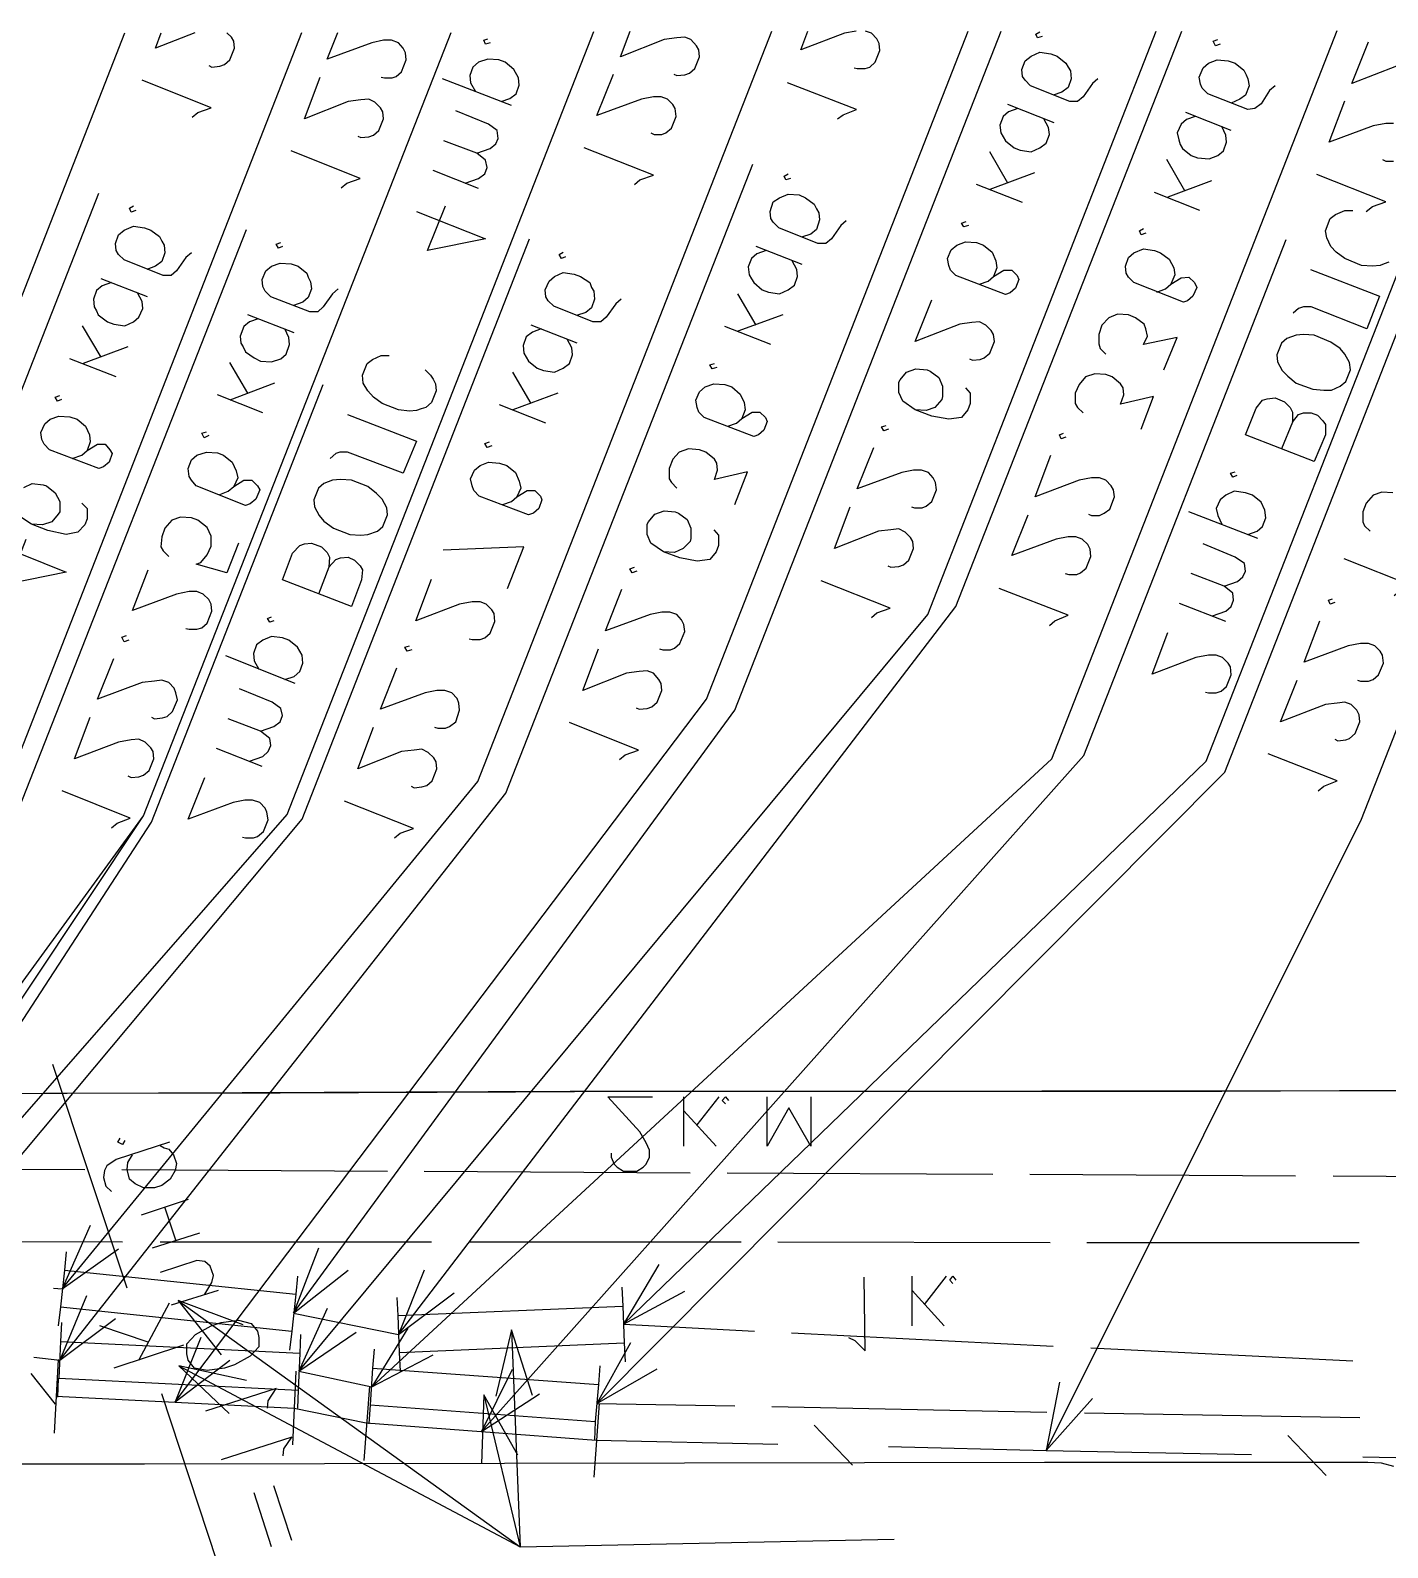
# Model space of a CAD drawing. Header units: metres. Extents: x 131 to 658, y 22 to 173.
# Drawn here: x 312.26 to 331.47, y 129.96 to 151.43 of the extents above; entities that cross this region are included whole.
import ezdxf

# ---------------------------------------------------------------- set-up
doc = ezdxf.new("R2010")
doc.units = ezdxf.units.M
for name, color, linetype in [('BOUNDARY', 7, 'Continuous'), ('ELECTR_CABLE', 7, 'Continuous'), ('ELECTR_CABLE_COMM', 7, 'Continuous'), ('GRASS', 7, 'Continuous'), ('SEWER', 7, 'Continuous'), ('SIDEWALK_PATH', 7, 'Continuous')]:
    doc.layers.add(name, color=color, linetype=linetype)

msp = doc.modelspace()

# ---------------------------------------------------------------- linework, layer by layer
at = {"layer": 'BOUNDARY'}
msp.add_lwpolyline([(300.8, 136.364), (304.14, 136.376), (305.805, 136.376), (308.901, 136.376), (308.901, 136.376), (309.134, 136.376), (310.798, 136.387), (314.127, 136.398), (315.792, 136.398), (319.121, 136.409), (320.796, 136.42), (324.125, 136.42), (325.79, 136.42), (329.119, 136.42), (330.783, 136.431), (334.112, 136.431)], dxfattribs=at)
at = {"layer": 'ELECTR_CABLE'}
for points in [[(306.326, 135.099), (306.137, 134.145), (309.089, 139.882), (313.596, 151.396)], [(308.412, 134.922), (308.179, 133.979), (311.786, 140.393), (316.1, 151.399)], [(309.311, 133.979), (309.012, 133.046), (309.012, 133.046), (313.861, 140.315), (313.861, 140.315), (318.211, 151.401)], [(309.544, 134.833), (309.2, 133.923), (309.2, 133.923), (313.861, 140.315), (313.861, 140.315), (318.211, 151.401)], [(310.654, 134.744), (310.232, 133.868), (315.892, 140.337), (320.234, 151.417)], [(313.106, 134.522), (312.707, 133.624), (318.588, 140.803), (322.751, 151.42)], [(314.585, 151.398), (314.027, 151.179), (314.11, 151.398)], [(314.782, 150.934), (314.826, 150.912), (314.937, 150.923), (315.004, 150.946), (315.081, 151.012), (315.148, 151.179), (315.137, 151.278), (315.104, 151.334), (315.04, 151.398)], [(316.335, 134.201), (315.98, 133.28), (322.228, 141.813), (325.996, 151.42)], [(316.457, 133.346), (316.058, 132.458), (324.958, 143.167), (328.192, 151.42)], [(317.223, 150.768), (317.268, 150.757), (317.379, 150.757), (317.434, 150.779), (317.512, 150.846), (317.578, 151.012), (317.567, 151.112), (317.534, 151.179), (317.467, 151.256), (317.367, 151.29), (317.256, 151.29), (317.09, 151.256), (316.457, 151.023), (316.607, 151.401)], [(317.6, 133.069), (317.09, 132.236), (326.711, 141.125), (330.753, 151.431)], [(317.833, 133.89), (317.467, 132.98), (325.357, 143.278), (328.552, 151.42)], [(321.362, 150.812), (321.407, 150.79), (321.518, 150.801), (321.584, 150.824), (321.662, 150.89), (321.728, 151.057), (321.717, 151.156), (321.684, 151.212), (321.606, 151.301), (321.518, 151.334), (321.407, 151.323), (321.229, 151.301), (320.608, 151.057), (320.745, 151.42)], [(321.151, 133.968), (320.652, 133.124), (328.897, 141.092), (332.952, 151.431)], [(323.944, 151.42), (323.781, 151.389), (323.16, 151.156), (323.259, 151.42)], [(323.914, 150.901), (323.959, 150.89), (324.07, 150.89), (324.136, 150.912), (324.214, 150.979), (324.281, 151.145), (324.27, 151.245), (324.236, 151.312), (324.159, 151.389), (324.077, 151.42)], [(326.578, 151.345), (326.511, 151.323), (326.511, 151.323), (326.489, 151.378), (326.489, 151.378), (326.544, 151.412)], [(318.766, 151.256), (318.699, 151.234), (318.699, 151.234), (318.677, 151.29), (318.677, 151.29), (318.732, 151.312)], [(329.097, 151.234), (329.03, 151.212), (329.03, 151.212), (328.997, 151.278), (328.997, 151.278), (329.063, 151.301)], [(331.593, 150.923), (330.961, 150.679), (330.961, 150.679), (331.194, 151.267)], [(318.921, 150.424), (319.043, 150.468), (319.043, 150.468), (319.132, 150.535), (319.132, 150.535), (319.176, 150.657), (319.176, 150.657), (319.165, 150.757), (319.165, 150.757), (319.099, 150.879), (319.099, 150.879), (318.976, 150.979), (318.976, 150.979), (318.888, 151.012), (318.888, 151.012), (318.732, 151.023), (318.732, 151.023), (318.599, 150.979), (318.599, 150.979), (318.521, 150.912), (318.521, 150.912), (318.477, 150.79), (318.477, 150.79), (318.488, 150.69), (318.488, 150.69), (318.555, 150.568)], [(327.366, 150.746), (327.288, 150.679), (327.288, 150.679), (327.155, 150.491), (327.155, 150.491), (327.077, 150.424), (327.077, 150.424), (326.966, 150.424), (326.966, 150.424), (326.411, 150.646), (326.411, 150.646), (326.334, 150.724), (326.334, 150.724), (326.3, 150.779), (326.3, 150.779), (326.289, 150.879), (326.289, 150.879), (326.334, 151.001), (326.334, 151.001), (326.422, 151.068), (326.422, 151.068), (326.544, 151.123), (326.544, 151.123), (326.7, 151.101), (326.7, 151.101), (326.789, 151.068), (326.789, 151.068), (326.911, 150.968), (326.911, 150.968), (326.944, 150.912), (326.944, 150.912), (326.977, 150.857), (326.977, 150.857), (326.988, 150.746), (326.988, 150.746), (326.944, 150.624), (326.944, 150.624), (326.855, 150.557), (326.855, 150.557), (326.733, 150.513)], [(329.873, 150.646), (329.796, 150.579), (329.796, 150.579), (329.674, 150.391), (329.674, 150.391), (329.585, 150.324), (329.585, 150.324), (329.485, 150.313), (329.485, 150.313), (328.919, 150.535), (328.919, 150.535), (328.841, 150.613), (328.841, 150.613), (328.819, 150.668), (328.819, 150.668), (328.797, 150.768), (328.797, 150.768), (328.853, 150.901), (328.853, 150.901), (328.93, 150.968), (328.93, 150.968), (329.052, 151.012), (329.052, 151.012), (329.208, 151.001), (329.208, 151.001), (329.308, 150.968), (329.308, 150.968), (329.43, 150.868), (329.43, 150.868), (329.463, 150.801), (329.463, 150.801), (329.485, 150.746), (329.485, 150.746), (329.507, 150.646), (329.507, 150.646), (329.452, 150.513), (329.452, 150.513), (329.374, 150.457), (329.374, 150.457), (329.252, 150.402)], [(314.549, 150.202), (314.627, 150.269), (314.627, 150.269), (314.815, 150.335), (314.815, 150.335), (313.839, 150.724)], [(316.89, 149.936), (316.935, 149.914), (316.935, 149.914), (317.046, 149.925), (317.046, 149.925), (317.112, 149.947), (317.112, 149.947), (317.19, 150.013), (317.19, 150.013), (317.256, 150.18), (317.256, 150.18), (317.245, 150.28), (317.245, 150.28), (317.212, 150.335), (317.212, 150.335), (317.134, 150.413), (317.134, 150.413), (317.046, 150.457), (317.046, 150.457), (316.935, 150.446), (316.935, 150.446), (316.757, 150.424), (316.757, 150.424), (316.136, 150.18), (316.136, 150.18), (316.358, 150.768)], [(319.065, 150.369), (318.089, 150.746)], [(321.04, 149.98), (321.085, 149.958), (321.085, 149.958), (321.196, 149.958), (321.196, 149.958), (321.251, 149.98), (321.251, 149.98), (321.329, 150.047), (321.329, 150.047), (321.396, 150.213), (321.396, 150.213), (321.384, 150.324), (321.384, 150.324), (321.351, 150.38), (321.351, 150.38), (321.273, 150.457), (321.273, 150.457), (321.185, 150.491), (321.185, 150.491), (321.074, 150.491), (321.074, 150.491), (320.907, 150.457), (320.907, 150.457), (320.275, 150.224), (320.275, 150.224), (320.508, 150.812)], [(323.681, 150.18), (323.759, 150.235), (323.759, 150.235), (323.948, 150.313), (323.948, 150.313), (322.971, 150.69)], [(318.577, 149.692), (318.766, 149.758), (318.766, 149.758), (318.843, 149.825), (318.843, 149.825), (318.877, 149.902), (318.877, 149.902), (318.865, 150.013), (318.865, 150.013), (318.743, 150.102), (318.743, 150.102), (318.277, 150.291)], [(326.234, 150.324), (326.101, 150.28), (326.101, 150.28), (326.023, 150.213), (326.023, 150.213), (325.979, 150.091), (325.979, 150.091), (325.99, 149.98), (325.99, 149.98), (326.023, 149.925), (326.023, 149.925), (326.056, 149.869), (326.056, 149.869), (326.178, 149.769), (326.178, 149.769), (326.267, 149.736), (326.267, 149.736), (326.422, 149.714), (326.422, 149.714), (326.544, 149.769), (326.544, 149.769), (326.633, 149.836), (326.633, 149.836), (326.678, 149.958), (326.678, 149.958), (326.666, 150.058), (326.666, 150.058), (326.6, 150.18)], [(326.744, 150.124), (326.089, 150.38)], [(331.549, 150.113), (331.438, 150.113), (331.438, 150.113), (331.261, 150.08), (331.261, 150.08), (330.639, 149.847), (330.639, 149.847), (330.861, 150.435)], [(328.742, 150.213), (328.62, 150.169), (328.62, 150.169), (328.542, 150.102), (328.542, 150.102), (328.486, 149.98), (328.486, 149.98), (328.509, 149.88), (328.509, 149.88), (328.531, 149.814), (328.531, 149.814), (328.564, 149.758), (328.564, 149.758), (328.686, 149.658), (328.686, 149.658), (328.775, 149.625), (328.775, 149.625), (328.941, 149.614), (328.941, 149.614), (329.063, 149.658), (329.063, 149.658), (329.141, 149.725), (329.141, 149.725), (329.185, 149.847), (329.185, 149.847), (329.174, 149.947), (329.174, 149.947), (329.119, 150.069)], [(329.252, 150.013), (328.608, 150.269)], [(318.411, 149.27), (318.599, 149.337), (318.599, 149.337), (318.688, 149.403), (318.688, 149.403), (318.721, 149.492), (318.721, 149.492), (318.699, 149.592), (318.699, 149.592), (318.577, 149.692), (318.577, 149.692), (318.111, 149.869)], [(316.657, 149.203), (316.735, 149.27), (316.735, 149.27), (316.924, 149.337), (316.924, 149.337), (315.947, 149.725)], [(320.807, 149.248), (320.885, 149.314), (320.885, 149.314), (321.074, 149.381), (321.074, 149.381), (320.097, 149.769)], [(326.089, 149.27), (325.834, 149.714)], [(313.051, 133.524), (312.673, 132.614), (312.673, 132.614), (318.988, 140.637), (318.988, 140.637), (322.483, 149.536)], [(318.599, 149.192), (317.956, 149.448)], [(328.597, 149.159), (328.342, 149.603)], [(331.394, 149.603), (331.438, 149.581), (331.438, 149.581), (331.549, 149.581)], [(323.016, 149.337), (322.949, 149.314), (322.949, 149.314), (322.927, 149.37), (322.927, 149.37), (322.982, 149.403)], [(326.3, 148.993), (325.646, 149.248)], [(326.467, 149.414), (325.834, 149.181)], [(328.975, 149.303), (328.353, 149.07)], [(331.161, 148.87), (331.249, 148.937), (331.249, 148.937), (331.438, 149.004), (331.438, 149.004), (330.462, 149.392)], [(306.215, 134.223), (306.004, 133.257), (306.004, 133.257), (310.01, 140.925), (310.01, 140.925), (313.228, 149.126)], [(323.804, 148.737), (323.726, 148.671), (323.726, 148.671), (323.593, 148.482), (323.593, 148.482), (323.515, 148.416), (323.515, 148.416), (323.404, 148.416), (323.404, 148.416), (322.849, 148.637), (322.849, 148.637), (322.772, 148.715), (322.772, 148.715), (322.738, 148.771), (322.738, 148.771), (322.727, 148.87), (322.727, 148.87), (322.772, 149.004), (322.772, 149.004), (322.86, 149.059), (322.86, 149.059), (322.982, 149.115), (322.982, 149.115), (323.138, 149.104), (323.138, 149.104), (323.227, 149.059), (323.227, 149.059), (323.349, 148.97), (323.349, 148.97), (323.382, 148.904), (323.382, 148.904), (323.415, 148.848), (323.415, 148.848), (323.426, 148.748), (323.426, 148.748), (323.382, 148.615), (323.382, 148.615), (323.304, 148.549), (323.304, 148.549), (323.171, 148.504)], [(328.808, 148.882), (328.165, 149.137)], [(313.75, 148.882), (313.683, 148.859), (313.683, 148.859), (313.661, 148.915), (313.661, 148.915), (313.717, 148.948)], [(317.723, 148.87), (318.699, 148.482), (318.699, 148.482), (317.878, 148.316), (317.878, 148.316), (318.133, 148.948)], [(308.201, 134.123), (307.957, 133.18), (307.957, 133.18), (312.096, 140.415), (312.096, 140.415), (315.315, 148.615)], [(314.538, 148.282), (314.46, 148.216), (314.46, 148.216), (314.327, 148.027), (314.327, 148.027), (314.249, 147.961), (314.249, 147.961), (314.138, 147.961), (314.138, 147.961), (313.583, 148.182), (313.583, 148.182), (313.506, 148.26), (313.506, 148.26), (313.472, 148.316), (313.472, 148.316), (313.461, 148.416), (313.461, 148.416), (313.506, 148.538), (313.506, 148.538), (313.583, 148.604), (313.583, 148.604), (313.717, 148.66), (313.717, 148.66), (313.872, 148.637), (313.872, 148.637), (313.961, 148.604), (313.961, 148.604), (314.083, 148.515), (314.083, 148.515), (314.116, 148.449), (314.116, 148.449), (314.149, 148.393), (314.149, 148.393), (314.16, 148.282), (314.16, 148.282), (314.116, 148.16), (314.116, 148.16), (314.027, 148.094), (314.027, 148.094), (313.905, 148.049)], [(320.752, 132.858), (320.275, 132.003), (320.275, 132.003), (329.163, 140.936), (329.163, 140.936), (332.226, 148.76)], [(325.535, 148.671), (325.468, 148.649), (325.468, 148.649), (325.435, 148.704), (325.435, 148.704), (325.501, 148.726)], [(328.043, 148.56), (327.976, 148.538), (327.976, 148.538), (327.954, 148.593), (327.954, 148.593), (328.009, 148.626)], [(310.365, 133.834), (309.966, 132.936), (309.966, 132.936), (316.102, 140.27), (316.102, 140.27), (319.32, 148.482)], [(315.825, 148.371), (315.769, 148.349), (315.769, 148.349), (315.736, 148.404), (315.736, 148.404), (315.803, 148.427)], [(323.182, 148.116), (322.527, 148.371)], [(325.69, 147.838), (325.812, 147.883), (325.812, 147.883), (325.89, 147.949), (325.89, 147.949), (326.034, 148.038), (326.034, 148.038), (326.145, 148.038), (326.145, 148.038), (326.223, 147.961), (326.223, 147.961), (326.245, 147.905), (326.245, 147.905), (326.2, 147.783), (326.2, 147.783), (326.123, 147.716), (326.123, 147.716), (326.056, 147.694), (326.056, 147.694), (325.357, 147.961), (325.357, 147.961), (325.279, 148.038), (325.279, 148.038), (325.257, 148.105), (325.257, 148.105), (325.235, 148.205), (325.235, 148.205), (325.291, 148.327), (325.291, 148.327), (325.368, 148.393), (325.368, 148.393), (325.49, 148.438), (325.49, 148.438), (325.646, 148.427), (325.646, 148.427), (325.745, 148.393), (325.745, 148.393), (325.868, 148.293), (325.868, 148.293), (325.923, 148.171), (325.923, 148.171), (325.934, 148.072), (325.934, 148.072), (325.89, 147.949)], [(319.831, 148.227), (319.775, 148.205), (319.775, 148.205), (319.742, 148.26), (319.742, 148.26), (319.798, 148.293)], [(322.672, 148.316), (322.539, 148.271), (322.539, 148.271), (322.461, 148.205), (322.461, 148.205), (322.416, 148.083), (322.416, 148.083), (322.428, 147.972), (322.428, 147.972), (322.461, 147.916), (322.461, 147.916), (322.494, 147.861), (322.494, 147.861), (322.616, 147.761), (322.616, 147.761), (322.705, 147.728), (322.705, 147.728), (322.86, 147.705), (322.86, 147.705), (322.982, 147.761), (322.982, 147.761), (323.071, 147.827), (323.071, 147.827), (323.116, 147.949), (323.116, 147.949), (323.104, 148.049), (323.104, 148.049), (323.038, 148.171)], [(328.198, 147.728), (328.32, 147.772), (328.32, 147.772), (328.398, 147.838), (328.398, 147.838), (328.542, 147.927), (328.542, 147.927), (328.653, 147.938), (328.653, 147.938), (328.731, 147.861), (328.731, 147.861), (328.764, 147.794), (328.764, 147.794), (328.708, 147.672), (328.708, 147.672), (328.631, 147.605), (328.631, 147.605), (328.575, 147.583), (328.575, 147.583), (327.876, 147.861), (327.876, 147.861), (327.798, 147.938), (327.798, 147.938), (327.765, 147.994), (327.765, 147.994), (327.754, 148.094), (327.754, 148.094), (327.798, 148.216), (327.798, 148.216), (327.876, 148.282), (327.876, 148.282), (328.009, 148.338), (328.009, 148.338), (328.165, 148.316), (328.165, 148.316), (328.253, 148.282), (328.253, 148.282), (328.375, 148.194), (328.375, 148.194), (328.442, 148.072), (328.442, 148.072), (328.453, 147.972), (328.453, 147.972), (328.398, 147.838)], [(316.613, 147.772), (316.535, 147.705), (316.535, 147.705), (316.402, 147.517), (316.402, 147.517), (316.324, 147.45), (316.324, 147.45), (316.213, 147.45), (316.213, 147.45), (315.659, 147.661), (315.659, 147.661), (315.581, 147.739), (315.581, 147.739), (315.548, 147.805), (315.548, 147.805), (315.536, 147.905), (315.536, 147.905), (315.592, 148.027), (315.592, 148.027), (315.67, 148.094), (315.67, 148.094), (315.792, 148.138), (315.792, 148.138), (315.947, 148.127), (315.947, 148.127), (316.047, 148.094), (316.047, 148.094), (316.169, 147.994), (316.169, 147.994), (316.191, 147.938), (316.191, 147.938), (316.224, 147.872), (316.224, 147.872), (316.236, 147.772), (316.236, 147.772), (316.191, 147.65), (316.191, 147.65), (316.113, 147.583), (316.113, 147.583), (315.98, 147.539)], [(320.619, 147.628), (320.541, 147.561), (320.541, 147.561), (320.408, 147.372), (320.408, 147.372), (320.33, 147.306), (320.33, 147.306), (320.219, 147.306), (320.219, 147.306), (319.664, 147.528), (319.664, 147.528), (319.587, 147.605), (319.587, 147.605), (319.553, 147.661), (319.553, 147.661), (319.542, 147.761), (319.542, 147.761), (319.598, 147.883), (319.598, 147.883), (319.676, 147.949), (319.676, 147.949), (319.798, 148.005), (319.798, 148.005), (319.953, 147.983), (319.953, 147.983), (320.042, 147.949), (320.042, 147.949), (320.175, 147.861), (320.175, 147.861), (320.197, 147.794), (320.197, 147.794), (320.23, 147.739), (320.23, 147.739), (320.241, 147.628), (320.241, 147.628), (320.197, 147.506), (320.197, 147.506), (320.119, 147.439), (320.119, 147.439), (319.986, 147.395)], [(313.406, 147.861), (313.273, 147.816), (313.273, 147.816), (313.195, 147.75), (313.195, 147.75), (313.151, 147.628), (313.151, 147.628), (313.162, 147.517), (313.162, 147.517), (313.195, 147.461), (313.195, 147.461), (313.217, 147.406), (313.217, 147.406), (313.35, 147.306), (313.35, 147.306), (313.439, 147.273), (313.439, 147.273), (313.595, 147.25), (313.595, 147.25), (313.717, 147.306), (313.717, 147.306), (313.794, 147.372), (313.794, 147.372), (313.85, 147.494), (313.85, 147.494), (313.839, 147.594), (313.839, 147.594), (313.772, 147.716)], [(313.916, 147.661), (313.262, 147.916)], [(322.527, 147.261), (322.272, 147.705)], [(325.546, 146.784), (325.59, 146.762), (325.59, 146.762), (325.701, 146.773), (325.701, 146.773), (325.757, 146.795), (325.757, 146.795), (325.834, 146.862), (325.834, 146.862), (325.901, 147.028), (325.901, 147.028), (325.89, 147.128), (325.89, 147.128), (325.856, 147.184), (325.856, 147.184), (325.779, 147.261), (325.779, 147.261), (325.69, 147.306), (325.69, 147.306), (325.579, 147.295), (325.579, 147.295), (325.413, 147.273), (325.413, 147.273), (324.78, 147.028), (324.78, 147.028), (325.013, 147.617)], [(315.481, 147.35), (315.359, 147.306), (315.359, 147.306), (315.281, 147.239), (315.281, 147.239), (315.226, 147.106), (315.226, 147.106), (315.237, 147.006), (315.237, 147.006), (315.27, 146.951), (315.27, 146.951), (315.303, 146.884), (315.303, 146.884), (315.425, 146.795), (315.425, 146.795), (315.514, 146.751), (315.514, 146.751), (315.67, 146.74), (315.67, 146.74), (315.803, 146.784), (315.803, 146.784), (315.88, 146.851), (315.88, 146.851), (315.925, 146.984), (315.925, 146.984), (315.914, 147.084), (315.914, 147.084), (315.858, 147.206)], [(315.991, 147.15), (315.337, 147.406)], [(322.905, 147.406), (322.272, 147.173)], [(328.298, 146.629), (328.486, 147.084), (328.486, 147.084), (328.009, 146.984), (328.009, 146.984), (328.065, 147.106), (328.065, 147.106), (328.043, 147.206), (328.043, 147.206), (328.02, 147.273), (328.02, 147.273), (327.898, 147.361), (327.898, 147.361), (327.798, 147.406), (327.798, 147.406), (327.643, 147.417), (327.643, 147.417), (327.521, 147.361), (327.521, 147.361), (327.421, 147.261), (327.421, 147.261), (327.377, 147.128), (327.377, 147.128), (327.377, 146.995), (327.377, 146.995), (327.399, 146.929), (327.399, 146.929), (327.477, 146.851)], [(313.262, 146.806), (312.995, 147.25)], [(319.487, 147.206), (319.365, 147.162), (319.365, 147.162), (319.276, 147.095), (319.276, 147.095), (319.232, 146.973), (319.232, 146.973), (319.243, 146.862), (319.243, 146.862), (319.276, 146.806), (319.276, 146.806), (319.309, 146.751), (319.309, 146.751), (319.431, 146.651), (319.431, 146.651), (319.52, 146.618), (319.52, 146.618), (319.676, 146.596), (319.676, 146.596), (319.798, 146.651), (319.798, 146.651), (319.886, 146.718), (319.886, 146.718), (319.931, 146.84), (319.931, 146.84), (319.92, 146.94), (319.92, 146.94), (319.853, 147.062)], [(319.997, 147.006), (319.343, 147.261)], [(322.738, 146.984), (322.084, 147.239)], [(313.639, 146.951), (313.006, 146.718)], [(313.472, 146.529), (312.818, 146.784)], [(315.337, 146.296), (315.081, 146.729)], [(321.973, 146.662), (321.906, 146.64), (321.906, 146.64), (321.873, 146.696), (321.873, 146.696), (321.939, 146.718)], [(325.49, 146.374), (325.557, 146.296), (325.557, 146.296), (325.557, 146.152), (325.557, 146.152), (325.524, 146.063), (325.524, 146.063), (325.435, 145.952), (325.435, 145.952), (325.257, 145.93), (325.257, 145.93), (325.013, 145.974), (325.013, 145.974), (324.78, 146.063), (324.78, 146.063), (324.603, 146.185), (324.603, 146.185), (324.547, 146.307), (324.547, 146.307), (324.547, 146.451), (324.547, 146.451), (324.569, 146.485), (324.569, 146.485), (324.658, 146.596), (324.658, 146.596), (324.791, 146.64), (324.791, 146.64), (324.947, 146.629), (324.947, 146.629), (324.991, 146.607), (324.991, 146.607), (325.113, 146.518), (325.113, 146.518), (325.168, 146.396), (325.168, 146.396), (325.168, 146.252), (325.168, 146.252), (325.157, 146.207), (325.157, 146.207), (325.057, 146.096), (325.057, 146.096), (324.935, 146.052), (324.935, 146.052), (324.78, 146.063)], [(315.714, 146.44), (315.081, 146.196)], [(319.343, 146.152), (319.087, 146.596)], [(322.128, 145.83), (322.25, 145.874), (322.25, 145.874), (322.328, 145.941), (322.328, 145.941), (322.472, 146.03), (322.472, 146.03), (322.583, 146.03), (322.583, 146.03), (322.661, 145.952), (322.661, 145.952), (322.683, 145.897), (322.683, 145.897), (322.638, 145.774), (322.638, 145.774), (322.561, 145.708), (322.561, 145.708), (322.494, 145.686), (322.494, 145.686), (321.795, 145.952), (321.795, 145.952), (321.717, 146.03), (321.717, 146.03), (321.695, 146.096), (321.695, 146.096), (321.673, 146.196), (321.673, 146.196), (321.728, 146.318), (321.728, 146.318), (321.806, 146.385), (321.806, 146.385), (321.928, 146.429), (321.928, 146.429), (322.084, 146.418), (322.084, 146.418), (322.183, 146.385), (322.183, 146.385), (322.305, 146.285), (322.305, 146.285), (322.361, 146.163), (322.361, 146.163), (322.372, 146.063), (322.372, 146.063), (322.328, 145.941)], [(327.976, 145.786), (328.153, 146.252), (328.153, 146.252), (327.687, 146.141), (327.687, 146.141), (327.732, 146.274), (327.732, 146.274), (327.721, 146.374), (327.721, 146.374), (327.687, 146.429), (327.687, 146.429), (327.565, 146.529), (327.565, 146.529), (327.477, 146.562), (327.477, 146.562), (327.321, 146.573), (327.321, 146.573), (327.188, 146.529), (327.188, 146.529), (327.099, 146.418), (327.099, 146.418), (327.044, 146.296), (327.044, 146.296), (327.044, 146.152), (327.044, 146.152), (327.077, 146.096), (327.077, 146.096), (327.155, 146.019)], [(312.696, 146.207), (312.64, 146.185), (312.64, 146.185), (312.607, 146.241), (312.607, 146.241), (312.673, 146.263)], [(315.548, 146.019), (314.904, 146.274)], [(319.72, 146.296), (319.087, 146.063)], [(319.553, 145.874), (318.899, 146.13)], [(312.851, 145.375), (312.984, 145.419), (312.984, 145.419), (313.062, 145.486), (313.062, 145.486), (313.206, 145.575), (313.206, 145.575), (313.317, 145.575), (313.317, 145.575), (313.384, 145.497), (313.384, 145.497), (313.417, 145.442), (313.417, 145.442), (313.373, 145.32), (313.373, 145.32), (313.295, 145.253), (313.295, 145.253), (313.228, 145.231), (313.228, 145.231), (312.529, 145.497), (312.529, 145.497), (312.452, 145.575), (312.452, 145.575), (312.418, 145.641), (312.418, 145.641), (312.407, 145.741), (312.407, 145.741), (312.463, 145.863), (312.463, 145.863), (312.54, 145.93), (312.54, 145.93), (312.662, 145.974), (312.662, 145.974), (312.818, 145.963), (312.818, 145.963), (312.918, 145.93), (312.918, 145.93), (313.04, 145.83), (313.04, 145.83), (313.095, 145.708), (313.095, 145.708), (313.106, 145.608), (313.106, 145.608), (313.062, 145.486)], [(324.403, 145.786), (324.336, 145.763), (324.336, 145.763), (324.303, 145.819), (324.303, 145.819), (324.369, 145.841)], [(314.782, 145.697), (314.715, 145.664), (314.715, 145.664), (314.682, 145.73), (314.682, 145.73), (314.749, 145.752)], [(318.788, 145.553), (318.721, 145.53), (318.721, 145.53), (318.688, 145.586), (318.688, 145.586), (318.755, 145.608)], [(326.911, 145.675), (326.844, 145.652), (326.844, 145.652), (326.822, 145.708), (326.822, 145.708), (326.877, 145.73)], [(314.937, 144.865), (315.059, 144.909), (315.059, 144.909), (315.137, 144.976), (315.137, 144.976), (315.281, 145.064), (315.281, 145.064), (315.392, 145.064), (315.392, 145.064), (315.47, 144.987), (315.47, 144.987), (315.503, 144.931), (315.503, 144.931), (315.448, 144.798), (315.448, 144.798), (315.37, 144.731), (315.37, 144.731), (315.303, 144.709), (315.303, 144.709), (314.604, 144.987), (314.604, 144.987), (314.538, 145.064), (314.538, 145.064), (314.504, 145.12), (314.504, 145.12), (314.493, 145.231), (314.493, 145.231), (314.538, 145.353), (314.538, 145.353), (314.615, 145.419), (314.615, 145.419), (314.749, 145.464), (314.749, 145.464), (314.904, 145.453), (314.904, 145.453), (314.993, 145.419), (314.993, 145.419), (315.115, 145.32), (315.115, 145.32), (315.17, 145.197), (315.17, 145.197), (315.192, 145.098), (315.192, 145.098), (315.137, 144.976)], [(322.228, 144.72), (322.405, 145.186), (322.405, 145.186), (321.939, 145.075), (321.939, 145.075), (321.984, 145.209), (321.984, 145.209), (321.973, 145.308), (321.973, 145.308), (321.939, 145.364), (321.939, 145.364), (321.817, 145.464), (321.817, 145.464), (321.728, 145.497), (321.728, 145.497), (321.573, 145.508), (321.573, 145.508), (321.44, 145.464), (321.44, 145.464), (321.351, 145.364), (321.351, 145.364), (321.296, 145.231), (321.296, 145.231), (321.296, 145.086), (321.296, 145.086), (321.329, 145.031), (321.329, 145.031), (321.407, 144.953)], [(324.725, 144.687), (324.769, 144.676), (324.769, 144.676), (324.88, 144.676), (324.88, 144.676), (324.935, 144.698), (324.935, 144.698), (325.013, 144.765), (325.013, 144.765), (325.08, 144.931), (325.08, 144.931), (325.069, 145.031), (325.069, 145.031), (325.035, 145.098), (325.035, 145.098), (324.969, 145.175), (324.969, 145.175), (324.869, 145.209), (324.869, 145.209), (324.758, 145.209), (324.758, 145.209), (324.591, 145.175), (324.591, 145.175), (323.959, 144.942), (323.959, 144.942), (324.192, 145.53)], [(327.232, 144.587), (327.277, 144.565), (327.277, 144.565), (327.388, 144.565), (327.388, 144.565), (327.454, 144.598), (327.454, 144.598), (327.532, 144.654), (327.532, 144.654), (327.599, 144.831), (327.599, 144.831), (327.588, 144.931), (327.588, 144.931), (327.554, 144.987), (327.554, 144.987), (327.477, 145.064), (327.477, 145.064), (327.388, 145.098), (327.388, 145.098), (327.277, 145.098), (327.277, 145.098), (327.099, 145.064), (327.099, 145.064), (326.478, 144.831), (326.478, 144.831), (326.7, 145.419)], [(318.943, 144.72), (319.065, 144.765), (319.065, 144.765), (319.143, 144.831), (319.143, 144.831), (319.287, 144.92), (319.287, 144.92), (319.398, 144.92), (319.398, 144.92), (319.476, 144.842), (319.476, 144.842), (319.498, 144.787), (319.498, 144.787), (319.454, 144.665), (319.454, 144.665), (319.376, 144.598), (319.376, 144.598), (319.309, 144.576), (319.309, 144.576), (318.61, 144.842), (318.61, 144.842), (318.533, 144.92), (318.533, 144.92), (318.51, 144.987), (318.51, 144.987), (318.488, 145.086), (318.488, 145.086), (318.544, 145.209), (318.544, 145.209), (318.621, 145.275), (318.621, 145.275), (318.743, 145.32), (318.743, 145.32), (318.899, 145.308), (318.899, 145.308), (318.999, 145.275), (318.999, 145.275), (319.121, 145.175), (319.121, 145.175), (319.176, 145.053), (319.176, 145.053), (319.198, 144.953), (319.198, 144.953), (319.143, 144.831)], [(312.163, 144.964), (312.285, 145.02), (312.285, 145.02), (312.44, 144.998), (312.44, 144.998), (312.485, 144.987), (312.485, 144.987), (312.607, 144.887), (312.607, 144.887), (312.673, 144.765), (312.673, 144.765), (312.673, 144.62), (312.673, 144.62), (312.651, 144.587), (312.651, 144.587), (312.563, 144.476), (312.563, 144.476), (312.429, 144.432), (312.429, 144.432), (312.274, 144.443)], [(312.984, 144.742), (313.062, 144.665), (313.062, 144.665), (313.062, 144.521), (313.062, 144.521), (313.029, 144.432), (313.029, 144.432), (312.929, 144.332), (312.929, 144.332), (312.762, 144.299), (312.762, 144.299), (312.507, 144.354), (312.507, 144.354), (312.274, 144.443), (312.274, 144.443), (312.108, 144.554)], [(331.538, 144.887), (331.383, 144.898), (331.383, 144.898), (331.261, 144.853), (331.261, 144.853), (331.161, 144.742), (331.161, 144.742), (331.116, 144.62), (331.116, 144.62), (331.116, 144.476), (331.116, 144.476), (331.139, 144.421), (331.139, 144.421), (331.216, 144.343)], [(315.204, 144.177), (315.037, 143.755), (315.037, 143.755), (314.604, 143.877), (314.604, 143.877), (314.671, 143.899), (314.671, 143.899), (314.76, 144.01), (314.76, 144.01), (314.815, 144.132), (314.815, 144.132), (314.815, 144.276), (314.815, 144.276), (314.76, 144.398), (314.76, 144.398), (314.627, 144.498), (314.627, 144.498), (314.538, 144.532), (314.538, 144.532), (314.382, 144.543), (314.382, 144.543), (314.26, 144.498), (314.26, 144.498), (314.16, 144.387), (314.16, 144.387), (314.116, 144.265), (314.116, 144.265), (314.105, 144.121), (314.105, 144.121), (314.138, 144.066), (314.138, 144.066), (314.216, 143.988)], [(321.928, 144.365), (321.995, 144.288), (321.995, 144.288), (321.995, 144.143), (321.995, 144.143), (321.961, 144.054), (321.961, 144.054), (321.873, 143.944), (321.873, 143.944), (321.695, 143.921), (321.695, 143.921), (321.451, 143.966), (321.451, 143.966), (321.218, 144.054), (321.218, 144.054), (321.04, 144.177), (321.04, 144.177), (320.985, 144.299), (320.985, 144.299), (320.985, 144.443), (320.985, 144.443), (321.007, 144.476), (321.007, 144.476), (321.096, 144.587), (321.096, 144.587), (321.229, 144.632), (321.229, 144.632), (321.384, 144.62), (321.384, 144.62), (321.429, 144.598), (321.429, 144.598), (321.551, 144.509), (321.551, 144.509), (321.606, 144.387), (321.606, 144.387), (321.606, 144.243), (321.606, 144.243), (321.595, 144.199), (321.595, 144.199), (321.495, 144.099), (321.495, 144.099), (321.373, 144.043), (321.373, 144.043), (321.218, 144.054)], [(324.392, 143.855), (324.436, 143.833), (324.436, 143.833), (324.547, 143.844), (324.547, 143.844), (324.614, 143.866), (324.614, 143.866), (324.691, 143.932), (324.691, 143.932), (324.758, 144.099), (324.758, 144.099), (324.747, 144.199), (324.747, 144.199), (324.713, 144.254), (324.713, 144.254), (324.636, 144.332), (324.636, 144.332), (324.547, 144.376), (324.547, 144.376), (324.436, 144.365), (324.436, 144.365), (324.259, 144.343), (324.259, 144.343), (323.637, 144.099), (323.637, 144.099), (323.859, 144.687)], [(326.9, 143.744), (326.955, 143.733), (326.955, 143.733), (327.066, 143.733), (327.066, 143.733), (327.121, 143.755), (327.121, 143.755), (327.199, 143.821), (327.199, 143.821), (327.266, 143.988), (327.266, 143.988), (327.255, 144.088), (327.255, 144.088), (327.221, 144.154), (327.221, 144.154), (327.144, 144.232), (327.144, 144.232), (327.055, 144.265), (327.055, 144.265), (326.944, 144.265), (326.944, 144.265), (326.777, 144.232), (326.777, 144.232), (326.145, 143.999), (326.145, 143.999), (326.378, 144.576)], [(311.786, 144.154), (312.762, 143.766), (312.762, 143.766), (311.952, 143.6), (311.952, 143.6), (312.196, 144.232)], [(319.01, 143.533), (319.243, 144.121), (319.243, 144.121), (318.1, 144.077)], [(331.56, 143.433), (331.638, 143.5), (331.638, 143.5), (331.826, 143.566), (331.826, 143.566), (330.85, 143.955)], [(314.46, 142.967), (314.504, 142.956), (314.504, 142.956), (314.615, 142.956), (314.615, 142.956), (314.682, 142.978), (314.682, 142.978), (314.76, 143.045), (314.76, 143.045), (314.826, 143.211), (314.826, 143.211), (314.815, 143.311), (314.815, 143.311), (314.782, 143.378), (314.782, 143.378), (314.704, 143.455), (314.704, 143.455), (314.615, 143.489), (314.615, 143.489), (314.504, 143.489), (314.504, 143.489), (314.327, 143.455), (314.327, 143.455), (313.705, 143.222), (313.705, 143.222), (313.927, 143.799)], [(318.466, 142.823), (318.51, 142.812), (318.51, 142.812), (318.621, 142.812), (318.621, 142.812), (318.688, 142.834), (318.688, 142.834), (318.766, 142.9), (318.766, 142.9), (318.832, 143.067), (318.832, 143.067), (318.821, 143.178), (318.821, 143.178), (318.788, 143.233), (318.788, 143.233), (318.71, 143.311), (318.71, 143.311), (318.621, 143.344), (318.621, 143.344), (318.51, 143.344), (318.51, 143.344), (318.333, 143.311), (318.333, 143.311), (317.711, 143.078), (317.711, 143.078), (317.933, 143.666)], [(320.841, 143.777), (320.774, 143.755), (320.774, 143.755), (320.741, 143.81), (320.741, 143.81), (320.807, 143.833)], [(324.159, 143.122), (324.236, 143.189), (324.236, 143.189), (324.425, 143.256), (324.425, 143.256), (323.448, 143.644)], [(321.163, 142.678), (321.207, 142.667), (321.207, 142.667), (321.318, 142.667), (321.318, 142.667), (321.373, 142.69), (321.373, 142.69), (321.451, 142.756), (321.451, 142.756), (321.518, 142.923), (321.518, 142.923), (321.507, 143.022), (321.507, 143.022), (321.473, 143.089), (321.473, 143.089), (321.407, 143.167), (321.407, 143.167), (321.307, 143.2), (321.307, 143.2), (321.196, 143.2), (321.196, 143.2), (321.029, 143.167), (321.029, 143.167), (320.397, 142.934), (320.397, 142.934), (320.63, 143.522)], [(326.678, 143.011), (326.755, 143.078), (326.755, 143.078), (326.944, 143.156), (326.944, 143.156), (325.967, 143.533)], [(330.717, 143.333), (330.65, 143.311), (330.65, 143.311), (330.628, 143.366), (330.628, 143.366), (330.684, 143.389)], [(331.039, 142.235), (331.083, 142.224), (331.083, 142.224), (331.194, 142.224), (331.194, 142.224), (331.261, 142.246), (331.261, 142.246), (331.338, 142.312), (331.338, 142.312), (331.405, 142.479), (331.405, 142.479), (331.394, 142.59), (331.394, 142.59), (331.36, 142.645), (331.36, 142.645), (331.283, 142.723), (331.283, 142.723), (331.194, 142.756), (331.194, 142.756), (331.083, 142.756), (331.083, 142.756), (330.905, 142.723), (330.905, 142.723), (330.284, 142.49), (330.284, 142.49), (330.506, 143.078)], [(313.65, 142.801), (313.583, 142.778), (313.583, 142.778), (313.55, 142.845), (313.55, 142.845), (313.617, 142.867)], [(317.656, 142.667), (317.589, 142.645), (317.589, 142.645), (317.556, 142.701), (317.556, 142.701), (317.623, 142.723)], [(320.83, 141.846), (320.874, 141.824), (320.874, 141.824), (320.985, 141.835), (320.985, 141.835), (321.052, 141.857), (321.052, 141.857), (321.129, 141.924), (321.129, 141.924), (321.196, 142.09), (321.196, 142.09), (321.185, 142.19), (321.185, 142.19), (321.151, 142.246), (321.151, 142.246), (321.074, 142.334), (321.074, 142.334), (320.985, 142.368), (320.985, 142.368), (320.874, 142.357), (320.874, 142.357), (320.696, 142.334), (320.696, 142.334), (320.075, 142.09), (320.075, 142.09), (320.297, 142.678)], [(313.972, 141.713), (314.016, 141.691), (314.016, 141.691), (314.127, 141.702), (314.127, 141.702), (314.194, 141.724), (314.194, 141.724), (314.271, 141.791), (314.271, 141.791), (314.338, 141.957), (314.338, 141.957), (314.316, 142.057), (314.316, 142.057), (314.294, 142.124), (314.294, 142.124), (314.216, 142.201), (314.216, 142.201), (314.116, 142.235), (314.116, 142.235), (314.016, 142.224), (314.016, 142.224), (313.839, 142.201), (313.839, 142.201), (313.206, 141.968), (313.206, 141.968), (313.439, 142.545)], [(317.978, 141.569), (318.022, 141.558), (318.022, 141.558), (318.133, 141.558), (318.133, 141.558), (318.189, 141.58), (318.189, 141.58), (318.277, 141.646), (318.277, 141.646), (318.333, 141.813), (318.333, 141.813), (318.322, 141.913), (318.322, 141.913), (318.3, 141.979), (318.3, 141.979), (318.222, 142.057), (318.222, 142.057), (318.122, 142.09), (318.122, 142.09), (318.011, 142.09), (318.011, 142.09), (317.845, 142.057), (317.845, 142.057), (317.212, 141.824), (317.212, 141.824), (317.445, 142.412)], [(330.717, 141.402), (330.761, 141.38), (330.761, 141.38), (330.872, 141.391), (330.872, 141.391), (330.928, 141.413), (330.928, 141.413), (331.005, 141.48), (331.005, 141.48), (331.072, 141.646), (331.072, 141.646), (331.061, 141.746), (331.061, 141.746), (331.028, 141.813), (331.028, 141.813), (330.95, 141.891), (330.95, 141.891), (330.861, 141.924), (330.861, 141.924), (330.75, 141.913), (330.75, 141.913), (330.584, 141.891), (330.584, 141.891), (329.951, 141.646), (329.951, 141.646), (330.184, 142.235)], [(313.639, 140.881), (313.683, 140.859), (313.683, 140.859), (313.794, 140.87), (313.794, 140.87), (313.861, 140.892), (313.861, 140.892), (313.939, 140.958), (313.939, 140.958), (314.005, 141.125), (314.005, 141.125), (313.994, 141.225), (313.994, 141.225), (313.961, 141.28), (313.961, 141.28), (313.883, 141.358), (313.883, 141.358), (313.794, 141.402), (313.794, 141.402), (313.683, 141.391), (313.683, 141.391), (313.506, 141.358), (313.506, 141.358), (312.884, 141.125), (312.884, 141.125), (313.106, 141.713)], [(317.645, 140.737), (317.689, 140.714), (317.689, 140.714), (317.8, 140.725), (317.8, 140.725), (317.867, 140.748), (317.867, 140.748), (317.944, 140.814), (317.944, 140.814), (318.011, 140.981), (318.011, 140.981), (318, 141.081), (318, 141.081), (317.967, 141.136), (317.967, 141.136), (317.889, 141.214), (317.889, 141.214), (317.8, 141.258), (317.8, 141.258), (317.689, 141.247), (317.689, 141.247), (317.512, 141.225), (317.512, 141.225), (316.89, 140.981), (316.89, 140.981), (317.112, 141.569)], [(320.597, 141.114), (320.674, 141.18), (320.674, 141.18), (320.863, 141.247), (320.863, 141.247), (319.886, 141.635)], [(330.484, 140.67), (330.561, 140.737), (330.561, 140.737), (330.75, 140.814), (330.75, 140.814), (329.774, 141.192)], [(313.406, 140.148), (313.484, 140.215), (313.484, 140.215), (313.672, 140.282), (313.672, 140.282), (312.707, 140.67)], [(317.412, 140.004), (317.489, 140.071), (317.489, 140.071), (317.678, 140.137), (317.678, 140.137), (316.702, 140.526)], [(320.475, 135.543), (320.475, 135.488), (320.475, 135.488), (320.519, 135.388), (320.519, 135.388), (320.563, 135.344), (320.563, 135.344), (320.652, 135.288), (320.652, 135.288), (320.841, 135.288), (320.841, 135.288), (320.929, 135.344), (320.929, 135.344), (320.974, 135.388), (320.974, 135.388), (321.018, 135.488), (321.018, 135.488), (321.018, 135.588), (321.018, 135.588), (320.974, 135.688), (320.974, 135.688), (320.885, 135.843), (320.885, 135.843), (320.43, 136.342), (320.43, 136.342), (321.063, 136.342)], [(321.507, 135.643), (321.507, 136.342)], [(321.695, 135.943), (322.006, 136.342)], [(322.095, 136.242), (322.05, 136.287), (322.05, 136.287), (322.095, 136.342), (322.095, 136.342), (322.139, 136.287)], [(323.304, 136.342), (323.304, 135.643), (323.304, 135.643), (322.993, 136.187), (322.993, 136.187), (322.683, 135.643), (322.683, 135.643), (322.683, 136.342)], [(321.961, 135.643), (321.507, 136.142)], [(309.267, 135.332), (313.029, 135.31)], [(313.55, 135.31), (317.312, 135.288)], [(317.833, 135.288), (321.595, 135.266)], [(322.117, 135.266), (325.879, 135.244)], [(326.4, 135.244), (330.162, 135.221)], [(330.695, 135.221), (334.445, 135.199)], [(309.711, 134.289), (310.332, 134.3), (310.332, 134.3), (313.561, 134.289)], [(312.707, 133.624), (313.506, 134.189)], [(314.094, 134.289), (317.933, 134.289)], [(318.466, 134.289), (322.317, 134.289)], [(322.838, 134.289), (326.689, 134.278)], [(327.21, 134.278), (331.061, 134.278)], [(312.762, 134.145), (312.74, 133.89), (312.74, 133.89), (312.685, 133.368), (312.685, 133.368), (312.651, 133.102)], [(312.74, 133.89), (316.014, 133.546)], [(316.036, 133.801), (316.014, 133.546), (316.014, 133.546), (315.958, 133.024), (315.958, 133.024), (315.925, 132.758)], [(315.98, 133.28), (316.757, 133.89)], [(323.837, 132.936), (323.926, 132.891), (323.926, 132.891), (324.07, 132.747), (324.07, 132.747), (324.059, 133.79)], [(324.736, 133.102), (324.736, 133.801)], [(324.913, 133.402), (325.224, 133.801)], [(325.313, 133.701), (325.268, 133.746), (325.268, 133.746), (325.313, 133.801), (325.313, 133.801), (325.357, 133.746)], [(312.585, 133.635), (312.707, 133.624)], [(317.467, 132.98), (318.255, 133.568)], [(320.63, 133.646), (320.641, 133.379), (320.641, 133.379), (320.663, 132.858), (320.663, 132.858), (320.674, 132.592)], [(320.652, 133.124), (321.518, 133.59)], [(325.191, 133.102), (324.736, 133.601)], [(312.685, 133.368), (315.958, 133.024)], [(315.27, 133.113), (314.349, 133.457), (314.349, 133.457), (319.187, 129.973), (319.187, 129.973), (324.48, 130.084)], [(314.349, 133.457), (314.959, 132.691)], [(317.445, 133.501), (317.456, 133.246), (317.456, 133.246), (317.478, 132.725), (317.478, 132.725), (317.489, 132.458)], [(317.456, 133.246), (320.641, 133.379)], [(312.696, 133.146), (312.685, 132.88), (312.685, 132.88), (312.662, 132.358)], [(312.673, 132.614), (313.461, 133.202)], [(315.98, 133.28), (317.467, 132.98)], [(320.652, 133.124), (322.505, 133.024)], [(316.08, 132.98), (316.069, 132.714), (316.069, 132.714), (316.047, 132.192), (316.047, 132.192), (316.036, 131.937)], [(316.058, 132.458), (316.868, 133.013)], [(319.065, 133.046), (318.843, 132.103)], [(319.365, 132.114), (319.065, 133.046), (319.065, 133.046), (319.187, 129.973), (319.187, 129.973), (324.48, 130.084)], [(323.027, 133.002), (326.733, 132.813)], [(312.685, 132.88), (316.069, 132.714)], [(317.123, 132.769), (317.101, 132.503), (317.101, 132.503), (317.068, 131.981), (317.068, 131.981), (317.046, 131.715)], [(317.09, 132.236), (317.956, 132.691)], [(317.478, 132.725), (320.663, 132.858)], [(327.266, 132.791), (330.972, 132.603)], [(312.307, 132.658), (312.673, 132.614)], [(315.315, 132.325), (314.36, 132.536), (314.36, 132.536), (319.187, 129.973), (319.187, 129.973), (324.48, 130.084)], [(314.36, 132.536), (315.07, 131.859)], [(317.101, 132.503), (320.297, 132.27)], [(320.319, 132.536), (320.297, 132.27), (320.297, 132.27), (320.253, 131.748), (320.253, 131.748), (320.241, 131.482)], [(320.275, 132.003), (321.129, 132.492)], [(312.651, 132.358), (312.64, 132.092)], [(312.662, 132.358), (316.047, 132.192)], [(316.058, 132.458), (317.09, 132.236)], [(318.677, 132.125), (318.644, 131.149)], [(319.154, 131.271), (318.677, 132.125), (318.677, 132.125), (319.187, 129.973), (319.187, 129.973), (324.48, 130.084)], [(317.068, 131.981), (320.253, 131.748)], [(320.275, 132.003), (322.228, 131.97)], [(322.749, 131.959), (326.644, 131.881)], [(327.177, 131.87), (331.072, 131.804)]]:
    msp.add_lwpolyline(points, dxfattribs=at)
at = {"layer": 'ELECTR_CABLE_COMM'}
for points in [[(314.671, 132.936), (314.305, 132.026), (321.828, 141.968), (325.528, 151.42)], [(331.483, 148.149), (331.416, 148.127), (331.416, 148.127), (331.36, 148.105), (331.36, 148.105), (331.249, 148.094), (331.249, 148.094), (331.094, 148.105), (331.094, 148.105), (330.861, 148.205), (330.861, 148.205), (330.739, 148.293), (330.739, 148.293), (330.661, 148.371), (330.661, 148.371), (330.606, 148.493), (330.606, 148.493), (330.584, 148.593), (330.584, 148.593), (330.65, 148.771), (330.65, 148.771), (330.728, 148.826), (330.728, 148.826), (330.861, 148.882), (330.861, 148.882), (330.972, 148.882)], [(319.076, 132.481), (318.644, 131.604), (318.644, 131.604), (327.166, 141.169), (327.166, 141.169), (330.029, 148.471)], [(326.822, 132.303), (326.633, 131.338), (326.633, 131.338), (331.094, 140.27), (331.094, 140.27), (334.168, 148.094)], [(330.373, 148.049), (331.349, 147.672), (331.349, 147.672), (331.172, 147.206), (331.172, 147.206), (330.384, 147.517), (330.384, 147.517), (330.273, 147.517), (330.273, 147.517), (330.206, 147.494), (330.206, 147.494), (330.129, 147.428)], [(330.872, 146.462), (330.939, 146.629), (330.939, 146.629), (330.928, 146.729), (330.928, 146.729), (330.861, 146.851), (330.861, 146.851), (330.795, 146.929), (330.795, 146.929), (330.661, 147.017), (330.661, 147.017), (330.428, 147.117), (330.428, 147.117), (330.273, 147.128), (330.273, 147.128), (330.173, 147.117), (330.173, 147.117), (330.04, 147.073), (330.04, 147.073), (329.962, 147.006), (329.962, 147.006), (329.896, 146.84), (329.896, 146.84), (329.907, 146.74), (329.907, 146.74), (329.973, 146.618), (329.973, 146.618), (330.051, 146.54), (330.051, 146.54), (330.173, 146.44), (330.173, 146.44), (330.406, 146.352), (330.406, 146.352), (330.561, 146.34), (330.561, 146.34), (330.672, 146.34), (330.672, 146.34), (330.795, 146.396), (330.795, 146.396), (330.872, 146.462)], [(317.845, 146.629), (317.922, 146.551), (317.922, 146.551), (317.956, 146.496), (317.956, 146.496), (317.989, 146.429), (317.989, 146.429), (318, 146.329), (318, 146.329), (317.933, 146.163), (317.933, 146.163), (317.856, 146.096), (317.856, 146.096), (317.789, 146.074), (317.789, 146.074), (317.723, 146.052), (317.723, 146.052), (317.623, 146.041), (317.623, 146.041), (317.467, 146.063), (317.467, 146.063), (317.234, 146.152), (317.234, 146.152), (317.112, 146.241), (317.112, 146.241), (317.035, 146.329), (317.035, 146.329), (316.968, 146.44), (316.968, 146.44), (316.957, 146.551), (316.957, 146.551), (317.023, 146.718), (317.023, 146.718), (317.101, 146.773), (317.101, 146.773), (317.223, 146.829), (317.223, 146.829), (317.334, 146.829)], [(309.256, 133.468), (308.956, 132.525), (308.956, 132.525), (313.972, 140.226), (313.972, 140.226), (316.402, 146.418)], [(330.118, 145.885), (330.206, 145.996), (330.206, 145.996), (330.273, 146.019), (330.273, 146.019), (330.384, 146.019), (330.384, 146.019), (330.473, 145.985), (330.473, 145.985), (330.55, 145.908), (330.55, 145.908), (330.584, 145.852), (330.584, 145.852), (330.584, 145.708), (330.584, 145.708), (330.428, 145.331), (330.428, 145.331), (329.452, 145.708), (329.452, 145.708), (329.607, 146.085), (329.607, 146.085), (329.696, 146.196), (329.696, 146.196), (329.763, 146.218), (329.763, 146.218), (329.873, 146.229), (329.873, 146.229), (330.007, 146.174), (330.007, 146.174), (330.084, 146.096), (330.084, 146.096), (330.118, 146.03), (330.118, 146.03), (330.118, 145.885), (330.118, 145.885), (329.962, 145.508)], [(316.746, 145.996), (317.723, 145.619), (317.723, 145.619), (317.534, 145.164), (317.534, 145.164), (316.746, 145.464), (316.746, 145.464), (316.635, 145.464), (316.635, 145.464), (316.58, 145.442), (316.58, 145.442), (316.502, 145.375)], [(329.33, 145.131), (329.274, 145.109), (329.274, 145.109), (329.241, 145.164), (329.241, 145.164), (329.308, 145.186)], [(317.245, 144.41), (317.312, 144.576), (317.312, 144.576), (317.301, 144.676), (317.301, 144.676), (317.234, 144.798), (317.234, 144.798), (317.157, 144.876), (317.157, 144.876), (317.035, 144.976), (317.035, 144.976), (316.801, 145.064), (316.801, 145.064), (316.646, 145.075), (316.646, 145.075), (316.535, 145.064), (316.535, 145.064), (316.413, 145.02), (316.413, 145.02), (316.335, 144.953), (316.335, 144.953), (316.269, 144.787), (316.269, 144.787), (316.28, 144.687), (316.28, 144.687), (316.347, 144.565), (316.347, 144.565), (316.413, 144.487), (316.413, 144.487), (316.546, 144.387), (316.546, 144.387), (316.779, 144.299), (316.779, 144.299), (316.935, 144.288), (316.935, 144.288), (317.035, 144.299), (317.035, 144.299), (317.168, 144.343), (317.168, 144.343), (317.245, 144.41)], [(329.485, 144.299), (329.618, 144.343), (329.618, 144.343), (329.696, 144.41), (329.696, 144.41), (329.74, 144.532), (329.74, 144.532), (329.729, 144.643), (329.729, 144.643), (329.674, 144.754), (329.674, 144.754), (329.552, 144.853), (329.552, 144.853), (329.452, 144.887), (329.452, 144.887), (329.296, 144.909), (329.296, 144.909), (329.174, 144.853), (329.174, 144.853), (329.097, 144.787), (329.097, 144.787), (329.041, 144.665), (329.041, 144.665), (329.063, 144.565), (329.063, 144.565), (329.119, 144.443)], [(329.629, 144.243), (328.653, 144.62)], [(316.48, 143.833), (316.58, 143.944), (316.58, 143.944), (316.646, 143.966), (316.646, 143.966), (316.757, 143.977), (316.757, 143.977), (316.846, 143.932), (316.846, 143.932), (316.924, 143.855), (316.924, 143.855), (316.957, 143.799), (316.957, 143.799), (316.946, 143.655), (316.946, 143.655), (316.801, 143.278), (316.801, 143.278), (315.825, 143.655), (315.825, 143.655), (315.969, 144.032), (315.969, 144.032), (316.069, 144.143), (316.069, 144.143), (316.136, 144.165), (316.136, 144.165), (316.236, 144.177), (316.236, 144.177), (316.38, 144.121), (316.38, 144.121), (316.457, 144.043), (316.457, 144.043), (316.491, 143.977), (316.491, 143.977), (316.48, 143.833), (316.48, 143.833), (316.335, 143.455)], [(329.152, 143.566), (329.341, 143.633), (329.341, 143.633), (329.418, 143.699), (329.418, 143.699), (329.452, 143.777), (329.452, 143.777), (329.441, 143.888), (329.441, 143.888), (329.308, 143.977), (329.308, 143.977), (328.853, 144.165)], [(328.986, 143.145), (329.174, 143.211), (329.174, 143.211), (329.252, 143.278), (329.252, 143.278), (329.285, 143.366), (329.285, 143.366), (329.274, 143.466), (329.274, 143.466), (329.152, 143.566), (329.152, 143.566), (328.686, 143.744)], [(329.174, 143.067), (328.52, 143.322)], [(315.703, 143.078), (315.647, 143.056), (315.647, 143.056), (315.614, 143.111), (315.614, 143.111), (315.67, 143.133)], [(315.858, 142.246), (315.991, 142.29), (315.991, 142.29), (316.069, 142.357), (316.069, 142.357), (316.113, 142.479), (316.113, 142.479), (316.102, 142.59), (316.102, 142.59), (316.036, 142.701), (316.036, 142.701), (315.914, 142.801), (315.914, 142.801), (315.825, 142.834), (315.825, 142.834), (315.67, 142.856), (315.67, 142.856), (315.548, 142.801), (315.548, 142.801), (315.459, 142.734), (315.459, 142.734), (315.414, 142.612), (315.414, 142.612), (315.425, 142.512), (315.425, 142.512), (315.492, 142.39)], [(328.886, 142.068), (328.93, 142.057), (328.93, 142.057), (329.041, 142.057), (329.041, 142.057), (329.108, 142.079), (329.108, 142.079), (329.185, 142.146), (329.185, 142.146), (329.252, 142.312), (329.252, 142.312), (329.241, 142.423), (329.241, 142.423), (329.208, 142.479), (329.208, 142.479), (329.13, 142.556), (329.13, 142.556), (329.041, 142.59), (329.041, 142.59), (328.93, 142.59), (328.93, 142.59), (328.753, 142.556), (328.753, 142.556), (328.131, 142.323), (328.131, 142.323), (328.353, 142.912)], [(316.003, 142.19), (315.026, 142.579)], [(315.514, 141.513), (315.703, 141.58), (315.703, 141.58), (315.792, 141.646), (315.792, 141.646), (315.825, 141.735), (315.825, 141.735), (315.803, 141.835), (315.803, 141.835), (315.681, 141.924), (315.681, 141.924), (315.215, 142.113)], [(315.359, 141.092), (315.548, 141.158), (315.548, 141.158), (315.625, 141.225), (315.625, 141.225), (315.659, 141.314), (315.659, 141.314), (315.647, 141.413), (315.647, 141.413), (315.514, 141.513), (315.514, 141.513), (315.059, 141.691)], [(315.536, 141.014), (314.893, 141.269)], [(315.259, 140.015), (315.303, 140.004), (315.303, 140.004), (315.414, 140.004), (315.414, 140.004), (315.47, 140.026), (315.47, 140.026), (315.559, 140.093), (315.559, 140.093), (315.625, 140.259), (315.625, 140.259), (315.603, 140.37), (315.603, 140.37), (315.581, 140.426), (315.581, 140.426), (315.503, 140.504), (315.503, 140.504), (315.403, 140.537), (315.403, 140.537), (315.292, 140.537), (315.292, 140.537), (315.126, 140.504), (315.126, 140.504), (314.493, 140.27), (314.493, 140.27), (314.726, 140.859)], [(312.651, 132.625), (312.596, 131.582)], [(314.305, 132.026), (315.081, 132.614)], [(312.263, 132.425), (312.607, 131.992)], [(316.014, 132.458), (315.969, 131.415)], [(312.618, 132.103), (315.991, 131.937)], [(317.057, 132.248), (316.979, 131.193)], [(318.644, 131.604), (319.465, 132.137)], [(326.633, 131.338), (327.288, 132.07)], [(315.991, 131.937), (317.012, 131.726)], [(320.308, 132.003), (320.23, 130.96)], [(317.012, 131.726), (320.264, 131.482)], [(323.349, 131.693), (323.892, 131.127)], [(320.264, 131.482), (322.838, 131.426)], [(324.403, 131.393), (326.633, 131.338), (326.633, 131.338), (329.541, 131.282)], [(330.051, 131.548), (330.595, 130.982)], [(331.116, 131.249), (333.68, 131.193)]]:
    msp.add_lwpolyline(points, dxfattribs=at)
at = {"layer": 'GRASS'}
msp.add_lwpolyline([(292.644, 131.116), (312.041, 131.149), (312.685, 131.149), (313.872, 131.149), (326.611, 131.171), (326.911, 131.171), (331.183, 131.171), (331.372, 131.16), (331.549, 131.116)], dxfattribs=at)
at = {"layer": 'SEWER'}
for points in [[(313.628, 133.635), (312.574, 136.797)], [(314.227, 135.699), (313.472, 135.454), (313.472, 135.454), (313.339, 135.366), (313.339, 135.366), (313.306, 135.299), (313.306, 135.299), (313.295, 135.199), (313.295, 135.199), (313.328, 135.077), (313.328, 135.077), (313.406, 135)], [(313.595, 135.721), (313.561, 135.665), (313.561, 135.665), (313.495, 135.699), (313.495, 135.699), (313.528, 135.754)], [(314.094, 135.654), (314.149, 135.621), (314.149, 135.621), (314.216, 135.599), (314.216, 135.599), (314.283, 135.521), (314.283, 135.521), (314.327, 135.399), (314.327, 135.399), (314.305, 135.299), (314.305, 135.299), (314.238, 135.177), (314.238, 135.177), (314.116, 135.088), (314.116, 135.088), (314.016, 135.055), (314.016, 135.055), (313.861, 135.055), (313.861, 135.055), (313.739, 135.11), (313.739, 135.11), (313.661, 135.177), (313.661, 135.177), (313.628, 135.31), (313.628, 135.31), (313.639, 135.41), (313.639, 135.41), (313.705, 135.521)], [(314.493, 134.889), (313.828, 134.667)], [(314.316, 134.312), (314.16, 134.778)], [(314.649, 134.411), (313.983, 134.201)], [(314.726, 133.546), (314.826, 133.712), (314.826, 133.712), (314.848, 133.812), (314.848, 133.812), (314.804, 133.945), (314.804, 133.945), (314.726, 134.012), (314.726, 134.012), (314.615, 134.023), (314.615, 134.023), (314.094, 133.857)], [(314.915, 133.601), (314.249, 133.391)], [(313.794, 132.614), (314.227, 133.424)], [(315.492, 132.936), (315.492, 132.802), (315.492, 132.802), (315.37, 132.669), (315.37, 132.669), (315.148, 132.547), (315.148, 132.547), (315.004, 132.503), (315.004, 132.503), (314.76, 132.469), (314.76, 132.469), (314.582, 132.503), (314.582, 132.503), (314.493, 132.614), (314.493, 132.614), (314.471, 132.702), (314.471, 132.702), (314.471, 132.847), (314.471, 132.847), (314.593, 132.98), (314.593, 132.98), (314.815, 133.102), (314.815, 133.102), (314.959, 133.146), (314.959, 133.146), (315.204, 133.18), (315.204, 133.18), (315.381, 133.135), (315.381, 133.135), (315.47, 133.024), (315.47, 133.024), (315.492, 132.936)], [(313.927, 132.869), (313.239, 133.102)], [(314.427, 132.825), (313.439, 132.503)], [(315.159, 128.974), (314.116, 132.137)], [(315.614, 131.937), (315.625, 132.037), (315.625, 132.037), (315.736, 132.214), (315.736, 132.214), (314.737, 131.892)], [(315.836, 131.26), (315.847, 131.36), (315.847, 131.36), (315.958, 131.526), (315.958, 131.526), (314.959, 131.204)], [(315.958, 130.061), (315.703, 130.838)], [(315.67, 129.973), (315.425, 130.738)]]:
    msp.add_lwpolyline(points, dxfattribs=at)
at = {"layer": 'SIDEWALK_PATH'}
msp.add_lwpolyline([(292.866, 136.364), (308.901, 136.376), (314.072, 136.398), (314.094, 136.398), (319.897, 136.42), (333.247, 136.431)], dxfattribs=at)

doc.saveas('drawing.dxf')
